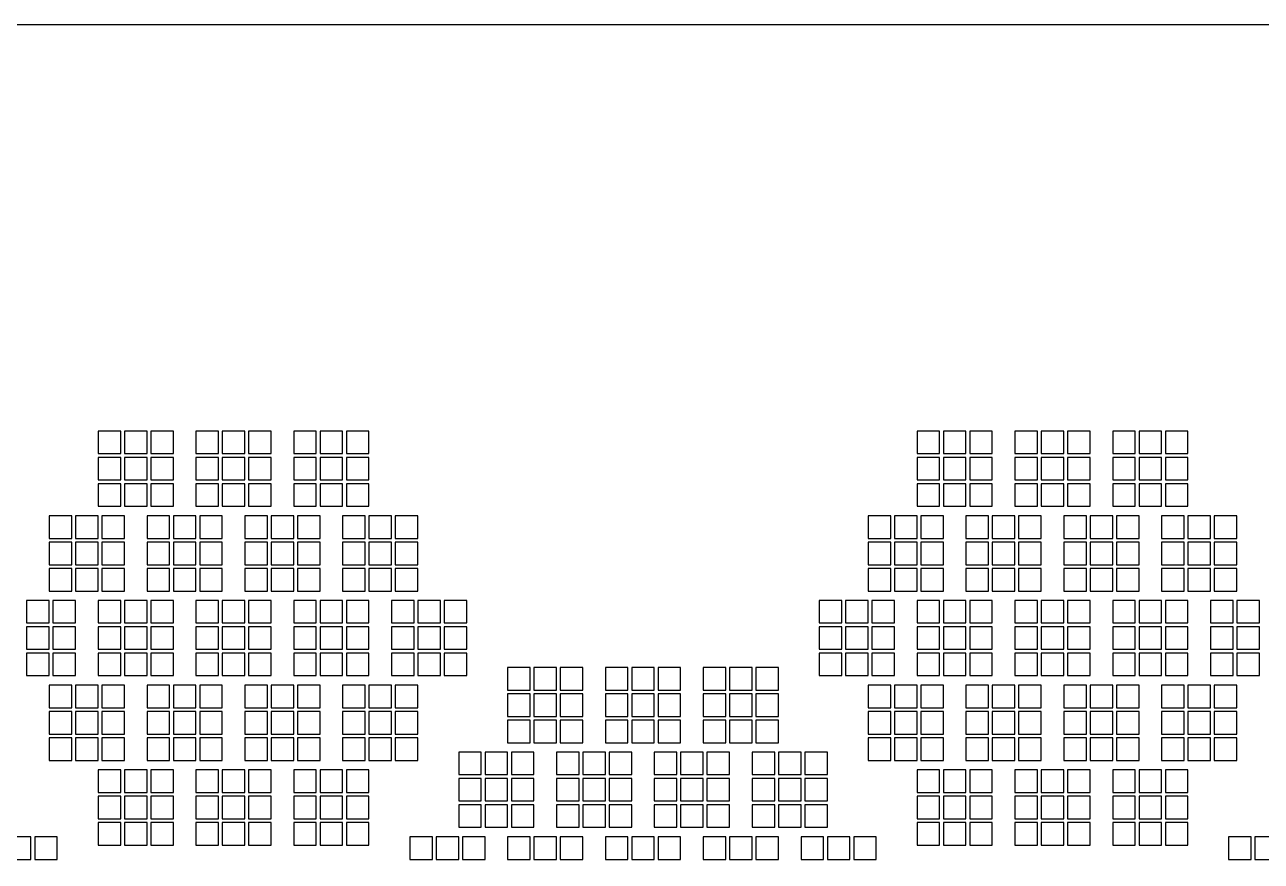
# Model space of a CAD drawing. Extents: x -49 to 54, y -38 to 38.
# Drawn here: x -38.15 to -21.71, y 26.88 to 38 of the extents above; entities that cross this region are included whole.
import ezdxf

# ---------------------------------------------------------------- set-up
doc = ezdxf.new("R2010")
doc.units = 0
doc.layers.add('BACK_LAYER', color=5, linetype='CONTINUOUS')
doc.layers.add('OUTLINE', color=7, linetype='CONTINUOUS')

msp = doc.modelspace()

# ---------------------------------------------------------------- linework, layer by layer
at = {"layer": 'BACK_LAYER'}
for points in [[(-37.172, 32.299), (-36.872, 32.299), (-36.872, 32.599), (-37.172, 32.599)], [(-36.822, 32.299), (-36.522, 32.299), (-36.522, 32.599), (-36.822, 32.599)], [(-36.472, 32.299), (-36.172, 32.299), (-36.172, 32.599), (-36.472, 32.599)], [(-35.872, 32.299), (-35.572, 32.299), (-35.572, 32.599), (-35.872, 32.599)], [(-35.522, 32.299), (-35.222, 32.299), (-35.222, 32.599), (-35.522, 32.599)], [(-35.172, 32.299), (-34.872, 32.299), (-34.872, 32.599), (-35.172, 32.599)], [(-34.572, 32.299), (-34.272, 32.299), (-34.272, 32.599), (-34.572, 32.599)], [(-34.222, 32.299), (-33.922, 32.299), (-33.922, 32.599), (-34.222, 32.599)], [(-33.872, 32.299), (-33.572, 32.299), (-33.572, 32.599), (-33.872, 32.599)], [(-26.288, 32.299), (-25.988, 32.299), (-25.988, 32.599), (-26.288, 32.599)], [(-25.938, 32.299), (-25.638, 32.299), (-25.638, 32.599), (-25.938, 32.599)], [(-25.588, 32.299), (-25.288, 32.299), (-25.288, 32.599), (-25.588, 32.599)], [(-24.988, 32.299), (-24.688, 32.299), (-24.688, 32.599), (-24.988, 32.599)], [(-24.638, 32.299), (-24.338, 32.299), (-24.338, 32.599), (-24.638, 32.599)], [(-24.288, 32.299), (-23.988, 32.299), (-23.988, 32.599), (-24.288, 32.599)], [(-23.688, 32.299), (-23.388, 32.299), (-23.388, 32.599), (-23.688, 32.599)], [(-23.338, 32.299), (-23.038, 32.299), (-23.038, 32.599), (-23.338, 32.599)], [(-22.988, 32.299), (-22.688, 32.299), (-22.688, 32.599), (-22.988, 32.599)], [(-37.172, 31.949), (-36.872, 31.949), (-36.872, 32.249), (-37.172, 32.249)], [(-36.822, 31.949), (-36.522, 31.949), (-36.522, 32.249), (-36.822, 32.249)], [(-36.472, 31.949), (-36.172, 31.949), (-36.172, 32.249), (-36.472, 32.249)], [(-35.872, 31.949), (-35.572, 31.949), (-35.572, 32.249), (-35.872, 32.249)], [(-35.522, 31.949), (-35.222, 31.949), (-35.222, 32.249), (-35.522, 32.249)], [(-35.172, 31.949), (-34.872, 31.949), (-34.872, 32.249), (-35.172, 32.249)], [(-34.572, 31.949), (-34.272, 31.949), (-34.272, 32.249), (-34.572, 32.249)], [(-34.222, 31.949), (-33.922, 31.949), (-33.922, 32.249), (-34.222, 32.249)], [(-33.872, 31.949), (-33.572, 31.949), (-33.572, 32.249), (-33.872, 32.249)], [(-26.288, 31.949), (-25.988, 31.949), (-25.988, 32.249), (-26.288, 32.249)], [(-25.938, 31.949), (-25.638, 31.949), (-25.638, 32.249), (-25.938, 32.249)], [(-25.588, 31.949), (-25.288, 31.949), (-25.288, 32.249), (-25.588, 32.249)], [(-24.988, 31.949), (-24.688, 31.949), (-24.688, 32.249), (-24.988, 32.249)], [(-24.638, 31.949), (-24.338, 31.949), (-24.338, 32.249), (-24.638, 32.249)], [(-24.288, 31.949), (-23.988, 31.949), (-23.988, 32.249), (-24.288, 32.249)], [(-23.688, 31.949), (-23.388, 31.949), (-23.388, 32.249), (-23.688, 32.249)], [(-23.338, 31.949), (-23.038, 31.949), (-23.038, 32.249), (-23.338, 32.249)], [(-22.988, 31.949), (-22.688, 31.949), (-22.688, 32.249), (-22.988, 32.249)], [(-37.172, 31.599), (-36.872, 31.599), (-36.872, 31.899), (-37.172, 31.899)], [(-36.822, 31.599), (-36.522, 31.599), (-36.522, 31.899), (-36.822, 31.899)], [(-36.472, 31.599), (-36.172, 31.599), (-36.172, 31.899), (-36.472, 31.899)], [(-35.872, 31.599), (-35.572, 31.599), (-35.572, 31.899), (-35.872, 31.899)], [(-35.522, 31.599), (-35.222, 31.599), (-35.222, 31.899), (-35.522, 31.899)], [(-35.172, 31.599), (-34.872, 31.599), (-34.872, 31.899), (-35.172, 31.899)], [(-34.572, 31.599), (-34.272, 31.599), (-34.272, 31.899), (-34.572, 31.899)], [(-34.222, 31.599), (-33.922, 31.599), (-33.922, 31.899), (-34.222, 31.899)], [(-33.872, 31.599), (-33.572, 31.599), (-33.572, 31.899), (-33.872, 31.899)], [(-26.288, 31.599), (-25.988, 31.599), (-25.988, 31.899), (-26.288, 31.899)], [(-25.938, 31.599), (-25.638, 31.599), (-25.638, 31.899), (-25.938, 31.899)], [(-25.588, 31.599), (-25.288, 31.599), (-25.288, 31.899), (-25.588, 31.899)], [(-24.988, 31.599), (-24.688, 31.599), (-24.688, 31.899), (-24.988, 31.899)], [(-24.638, 31.599), (-24.338, 31.599), (-24.338, 31.899), (-24.638, 31.899)], [(-24.288, 31.599), (-23.988, 31.599), (-23.988, 31.899), (-24.288, 31.899)], [(-23.688, 31.599), (-23.388, 31.599), (-23.388, 31.899), (-23.688, 31.899)], [(-23.338, 31.599), (-23.038, 31.599), (-23.038, 31.899), (-23.338, 31.899)], [(-22.988, 31.599), (-22.688, 31.599), (-22.688, 31.899), (-22.988, 31.899)], [(-37.822, 31.173), (-37.522, 31.173), (-37.522, 31.473), (-37.822, 31.473)], [(-37.472, 31.173), (-37.172, 31.173), (-37.172, 31.473), (-37.472, 31.473)], [(-37.122, 31.173), (-36.822, 31.173), (-36.822, 31.473), (-37.122, 31.473)], [(-36.522, 31.173), (-36.222, 31.173), (-36.222, 31.473), (-36.522, 31.473)], [(-36.172, 31.173), (-35.872, 31.173), (-35.872, 31.473), (-36.172, 31.473)], [(-35.822, 31.173), (-35.522, 31.173), (-35.522, 31.473), (-35.822, 31.473)], [(-35.222, 31.173), (-34.922, 31.173), (-34.922, 31.473), (-35.222, 31.473)], [(-34.872, 31.173), (-34.572, 31.173), (-34.572, 31.473), (-34.872, 31.473)], [(-34.522, 31.173), (-34.222, 31.173), (-34.222, 31.473), (-34.522, 31.473)], [(-33.922, 31.173), (-33.622, 31.173), (-33.622, 31.473), (-33.922, 31.473)], [(-33.572, 31.173), (-33.272, 31.173), (-33.272, 31.473), (-33.572, 31.473)], [(-33.222, 31.173), (-32.922, 31.173), (-32.922, 31.473), (-33.222, 31.473)], [(-26.938, 31.173), (-26.638, 31.173), (-26.638, 31.473), (-26.938, 31.473)], [(-26.588, 31.173), (-26.288, 31.173), (-26.288, 31.473), (-26.588, 31.473)], [(-26.238, 31.173), (-25.938, 31.173), (-25.938, 31.473), (-26.238, 31.473)], [(-25.638, 31.173), (-25.338, 31.173), (-25.338, 31.473), (-25.638, 31.473)], [(-25.288, 31.173), (-24.988, 31.173), (-24.988, 31.473), (-25.288, 31.473)], [(-24.938, 31.173), (-24.638, 31.173), (-24.638, 31.473), (-24.938, 31.473)], [(-24.338, 31.173), (-24.038, 31.173), (-24.038, 31.473), (-24.338, 31.473)], [(-23.988, 31.173), (-23.688, 31.173), (-23.688, 31.473), (-23.988, 31.473)], [(-23.638, 31.173), (-23.338, 31.173), (-23.338, 31.473), (-23.638, 31.473)], [(-23.038, 31.173), (-22.738, 31.173), (-22.738, 31.473), (-23.038, 31.473)], [(-22.688, 31.173), (-22.388, 31.173), (-22.388, 31.473), (-22.688, 31.473)], [(-22.338, 31.173), (-22.038, 31.173), (-22.038, 31.473), (-22.338, 31.473)], [(-37.822, 30.823), (-37.522, 30.823), (-37.522, 31.123), (-37.822, 31.123)], [(-37.472, 30.823), (-37.172, 30.823), (-37.172, 31.123), (-37.472, 31.123)], [(-37.122, 30.823), (-36.822, 30.823), (-36.822, 31.123), (-37.122, 31.123)], [(-36.522, 30.823), (-36.222, 30.823), (-36.222, 31.123), (-36.522, 31.123)], [(-36.172, 30.823), (-35.872, 30.823), (-35.872, 31.123), (-36.172, 31.123)], [(-35.822, 30.823), (-35.522, 30.823), (-35.522, 31.123), (-35.822, 31.123)], [(-35.222, 30.823), (-34.922, 30.823), (-34.922, 31.123), (-35.222, 31.123)], [(-34.872, 30.823), (-34.572, 30.823), (-34.572, 31.123), (-34.872, 31.123)], [(-34.522, 30.823), (-34.222, 30.823), (-34.222, 31.123), (-34.522, 31.123)], [(-33.922, 30.823), (-33.622, 30.823), (-33.622, 31.123), (-33.922, 31.123)], [(-33.572, 30.823), (-33.272, 30.823), (-33.272, 31.123), (-33.572, 31.123)], [(-33.222, 30.823), (-32.922, 30.823), (-32.922, 31.123), (-33.222, 31.123)], [(-26.938, 30.823), (-26.638, 30.823), (-26.638, 31.123), (-26.938, 31.123)], [(-26.588, 30.823), (-26.288, 30.823), (-26.288, 31.123), (-26.588, 31.123)], [(-26.238, 30.823), (-25.938, 30.823), (-25.938, 31.123), (-26.238, 31.123)], [(-25.638, 30.823), (-25.338, 30.823), (-25.338, 31.123), (-25.638, 31.123)], [(-25.288, 30.823), (-24.988, 30.823), (-24.988, 31.123), (-25.288, 31.123)], [(-24.938, 30.823), (-24.638, 30.823), (-24.638, 31.123), (-24.938, 31.123)], [(-24.338, 30.823), (-24.038, 30.823), (-24.038, 31.123), (-24.338, 31.123)], [(-23.988, 30.823), (-23.688, 30.823), (-23.688, 31.123), (-23.988, 31.123)], [(-23.638, 30.823), (-23.338, 30.823), (-23.338, 31.123), (-23.638, 31.123)], [(-23.038, 30.823), (-22.738, 30.823), (-22.738, 31.123), (-23.038, 31.123)], [(-22.688, 30.823), (-22.388, 30.823), (-22.388, 31.123), (-22.688, 31.123)], [(-22.338, 30.823), (-22.038, 30.823), (-22.038, 31.123), (-22.338, 31.123)], [(-37.822, 30.473), (-37.522, 30.473), (-37.522, 30.773), (-37.822, 30.773)], [(-37.472, 30.473), (-37.172, 30.473), (-37.172, 30.773), (-37.472, 30.773)], [(-37.122, 30.473), (-36.822, 30.473), (-36.822, 30.773), (-37.122, 30.773)], [(-36.522, 30.473), (-36.222, 30.473), (-36.222, 30.773), (-36.522, 30.773)], [(-36.172, 30.473), (-35.872, 30.473), (-35.872, 30.773), (-36.172, 30.773)], [(-35.822, 30.473), (-35.522, 30.473), (-35.522, 30.773), (-35.822, 30.773)], [(-35.222, 30.473), (-34.922, 30.473), (-34.922, 30.773), (-35.222, 30.773)], [(-34.872, 30.473), (-34.572, 30.473), (-34.572, 30.773), (-34.872, 30.773)], [(-34.522, 30.473), (-34.222, 30.473), (-34.222, 30.773), (-34.522, 30.773)], [(-33.922, 30.473), (-33.622, 30.473), (-33.622, 30.773), (-33.922, 30.773)], [(-33.572, 30.473), (-33.272, 30.473), (-33.272, 30.773), (-33.572, 30.773)], [(-33.222, 30.473), (-32.922, 30.473), (-32.922, 30.773), (-33.222, 30.773)], [(-26.938, 30.473), (-26.638, 30.473), (-26.638, 30.773), (-26.938, 30.773)], [(-26.588, 30.473), (-26.288, 30.473), (-26.288, 30.773), (-26.588, 30.773)], [(-26.238, 30.473), (-25.938, 30.473), (-25.938, 30.773), (-26.238, 30.773)], [(-25.638, 30.473), (-25.338, 30.473), (-25.338, 30.773), (-25.638, 30.773)], [(-25.288, 30.473), (-24.988, 30.473), (-24.988, 30.773), (-25.288, 30.773)], [(-24.938, 30.473), (-24.638, 30.473), (-24.638, 30.773), (-24.938, 30.773)], [(-24.338, 30.473), (-24.038, 30.473), (-24.038, 30.773), (-24.338, 30.773)], [(-23.988, 30.473), (-23.688, 30.473), (-23.688, 30.773), (-23.988, 30.773)], [(-23.638, 30.473), (-23.338, 30.473), (-23.338, 30.773), (-23.638, 30.773)], [(-23.038, 30.473), (-22.738, 30.473), (-22.738, 30.773), (-23.038, 30.773)], [(-22.688, 30.473), (-22.388, 30.473), (-22.388, 30.773), (-22.688, 30.773)], [(-22.338, 30.473), (-22.038, 30.473), (-22.038, 30.773), (-22.338, 30.773)], [(-38.122, 30.048), (-37.822, 30.048), (-37.822, 30.348), (-38.122, 30.348)], [(-37.772, 30.048), (-37.472, 30.048), (-37.472, 30.348), (-37.772, 30.348)], [(-37.172, 30.048), (-36.872, 30.048), (-36.872, 30.348), (-37.172, 30.348)], [(-36.822, 30.048), (-36.522, 30.048), (-36.522, 30.348), (-36.822, 30.348)], [(-36.472, 30.048), (-36.172, 30.048), (-36.172, 30.348), (-36.472, 30.348)], [(-35.872, 30.048), (-35.572, 30.048), (-35.572, 30.348), (-35.872, 30.348)], [(-35.522, 30.048), (-35.222, 30.048), (-35.222, 30.348), (-35.522, 30.348)], [(-35.172, 30.048), (-34.872, 30.048), (-34.872, 30.348), (-35.172, 30.348)], [(-34.572, 30.048), (-34.272, 30.048), (-34.272, 30.348), (-34.572, 30.348)], [(-34.222, 30.048), (-33.922, 30.048), (-33.922, 30.348), (-34.222, 30.348)], [(-33.872, 30.048), (-33.572, 30.048), (-33.572, 30.348), (-33.872, 30.348)], [(-33.272, 30.048), (-32.972, 30.048), (-32.972, 30.348), (-33.272, 30.348)], [(-32.922, 30.048), (-32.622, 30.048), (-32.622, 30.348), (-32.922, 30.348)], [(-32.572, 30.048), (-32.272, 30.048), (-32.272, 30.348), (-32.572, 30.348)], [(-27.588, 30.048), (-27.288, 30.048), (-27.288, 30.348), (-27.588, 30.348)], [(-27.238, 30.048), (-26.938, 30.048), (-26.938, 30.348), (-27.238, 30.348)], [(-26.888, 30.048), (-26.588, 30.048), (-26.588, 30.348), (-26.888, 30.348)], [(-26.288, 30.048), (-25.988, 30.048), (-25.988, 30.348), (-26.288, 30.348)], [(-25.938, 30.048), (-25.638, 30.048), (-25.638, 30.348), (-25.938, 30.348)], [(-25.588, 30.048), (-25.288, 30.048), (-25.288, 30.348), (-25.588, 30.348)], [(-24.988, 30.048), (-24.688, 30.048), (-24.688, 30.348), (-24.988, 30.348)], [(-24.638, 30.048), (-24.338, 30.048), (-24.338, 30.348), (-24.638, 30.348)], [(-24.288, 30.048), (-23.988, 30.048), (-23.988, 30.348), (-24.288, 30.348)], [(-23.688, 30.048), (-23.388, 30.048), (-23.388, 30.348), (-23.688, 30.348)], [(-23.338, 30.048), (-23.038, 30.048), (-23.038, 30.348), (-23.338, 30.348)], [(-22.988, 30.048), (-22.688, 30.048), (-22.688, 30.348), (-22.988, 30.348)], [(-22.388, 30.048), (-22.088, 30.048), (-22.088, 30.348), (-22.388, 30.348)], [(-22.038, 30.048), (-21.738, 30.048), (-21.738, 30.348), (-22.038, 30.348)], [(-38.122, 29.698), (-37.822, 29.698), (-37.822, 29.998), (-38.122, 29.998)], [(-37.772, 29.698), (-37.472, 29.698), (-37.472, 29.998), (-37.772, 29.998)], [(-37.172, 29.698), (-36.872, 29.698), (-36.872, 29.998), (-37.172, 29.998)], [(-36.822, 29.698), (-36.522, 29.698), (-36.522, 29.998), (-36.822, 29.998)], [(-36.472, 29.698), (-36.172, 29.698), (-36.172, 29.998), (-36.472, 29.998)], [(-35.872, 29.698), (-35.572, 29.698), (-35.572, 29.998), (-35.872, 29.998)], [(-35.522, 29.698), (-35.222, 29.698), (-35.222, 29.998), (-35.522, 29.998)], [(-35.172, 29.698), (-34.872, 29.698), (-34.872, 29.998), (-35.172, 29.998)], [(-34.572, 29.698), (-34.272, 29.698), (-34.272, 29.998), (-34.572, 29.998)], [(-34.222, 29.698), (-33.922, 29.698), (-33.922, 29.998), (-34.222, 29.998)], [(-33.872, 29.698), (-33.572, 29.698), (-33.572, 29.998), (-33.872, 29.998)], [(-33.272, 29.698), (-32.972, 29.698), (-32.972, 29.998), (-33.272, 29.998)], [(-32.922, 29.698), (-32.622, 29.698), (-32.622, 29.998), (-32.922, 29.998)], [(-32.572, 29.698), (-32.272, 29.698), (-32.272, 29.998), (-32.572, 29.998)], [(-27.588, 29.698), (-27.288, 29.698), (-27.288, 29.998), (-27.588, 29.998)], [(-27.238, 29.698), (-26.938, 29.698), (-26.938, 29.998), (-27.238, 29.998)], [(-26.888, 29.698), (-26.588, 29.698), (-26.588, 29.998), (-26.888, 29.998)], [(-26.288, 29.698), (-25.988, 29.698), (-25.988, 29.998), (-26.288, 29.998)], [(-25.938, 29.698), (-25.638, 29.698), (-25.638, 29.998), (-25.938, 29.998)], [(-25.588, 29.698), (-25.288, 29.698), (-25.288, 29.998), (-25.588, 29.998)], [(-24.988, 29.698), (-24.688, 29.698), (-24.688, 29.998), (-24.988, 29.998)], [(-24.638, 29.698), (-24.338, 29.698), (-24.338, 29.998), (-24.638, 29.998)], [(-24.288, 29.698), (-23.988, 29.698), (-23.988, 29.998), (-24.288, 29.998)], [(-23.688, 29.698), (-23.388, 29.698), (-23.388, 29.998), (-23.688, 29.998)], [(-23.338, 29.698), (-23.038, 29.698), (-23.038, 29.998), (-23.338, 29.998)], [(-22.988, 29.698), (-22.688, 29.698), (-22.688, 29.998), (-22.988, 29.998)], [(-22.388, 29.698), (-22.088, 29.698), (-22.088, 29.998), (-22.388, 29.998)], [(-22.038, 29.698), (-21.738, 29.698), (-21.738, 29.998), (-22.038, 29.998)], [(-38.122, 29.348), (-37.822, 29.348), (-37.822, 29.648), (-38.122, 29.648)], [(-37.772, 29.348), (-37.472, 29.348), (-37.472, 29.648), (-37.772, 29.648)], [(-37.172, 29.348), (-36.872, 29.348), (-36.872, 29.648), (-37.172, 29.648)], [(-36.822, 29.348), (-36.522, 29.348), (-36.522, 29.648), (-36.822, 29.648)], [(-36.472, 29.348), (-36.172, 29.348), (-36.172, 29.648), (-36.472, 29.648)], [(-35.872, 29.348), (-35.572, 29.348), (-35.572, 29.648), (-35.872, 29.648)], [(-35.522, 29.348), (-35.222, 29.348), (-35.222, 29.648), (-35.522, 29.648)], [(-35.172, 29.348), (-34.872, 29.348), (-34.872, 29.648), (-35.172, 29.648)], [(-34.572, 29.348), (-34.272, 29.348), (-34.272, 29.648), (-34.572, 29.648)], [(-34.222, 29.348), (-33.922, 29.348), (-33.922, 29.648), (-34.222, 29.648)], [(-33.872, 29.348), (-33.572, 29.348), (-33.572, 29.648), (-33.872, 29.648)], [(-33.272, 29.348), (-32.972, 29.348), (-32.972, 29.648), (-33.272, 29.648)], [(-32.922, 29.348), (-32.622, 29.348), (-32.622, 29.648), (-32.922, 29.648)], [(-32.572, 29.348), (-32.272, 29.348), (-32.272, 29.648), (-32.572, 29.648)], [(-27.588, 29.348), (-27.288, 29.348), (-27.288, 29.648), (-27.588, 29.648)], [(-27.238, 29.348), (-26.938, 29.348), (-26.938, 29.648), (-27.238, 29.648)], [(-26.888, 29.348), (-26.588, 29.348), (-26.588, 29.648), (-26.888, 29.648)], [(-26.288, 29.348), (-25.988, 29.348), (-25.988, 29.648), (-26.288, 29.648)], [(-25.938, 29.348), (-25.638, 29.348), (-25.638, 29.648), (-25.938, 29.648)], [(-25.588, 29.348), (-25.288, 29.348), (-25.288, 29.648), (-25.588, 29.648)], [(-24.988, 29.348), (-24.688, 29.348), (-24.688, 29.648), (-24.988, 29.648)], [(-24.638, 29.348), (-24.338, 29.348), (-24.338, 29.648), (-24.638, 29.648)], [(-24.288, 29.348), (-23.988, 29.348), (-23.988, 29.648), (-24.288, 29.648)], [(-23.688, 29.348), (-23.388, 29.348), (-23.388, 29.648), (-23.688, 29.648)], [(-23.338, 29.348), (-23.038, 29.348), (-23.038, 29.648), (-23.338, 29.648)], [(-22.988, 29.348), (-22.688, 29.348), (-22.688, 29.648), (-22.988, 29.648)], [(-22.388, 29.348), (-22.088, 29.348), (-22.088, 29.648), (-22.388, 29.648)], [(-22.038, 29.348), (-21.738, 29.348), (-21.738, 29.648), (-22.038, 29.648)], [(-31.73, 29.157), (-31.43, 29.157), (-31.43, 29.457), (-31.73, 29.457)], [(-31.38, 29.157), (-31.08, 29.157), (-31.08, 29.457), (-31.38, 29.457)], [(-31.03, 29.157), (-30.73, 29.157), (-30.73, 29.457), (-31.03, 29.457)], [(-30.43, 29.157), (-30.13, 29.157), (-30.13, 29.457), (-30.43, 29.457)], [(-30.08, 29.157), (-29.78, 29.157), (-29.78, 29.457), (-30.08, 29.457)], [(-29.73, 29.157), (-29.43, 29.157), (-29.43, 29.457), (-29.73, 29.457)], [(-29.13, 29.157), (-28.83, 29.157), (-28.83, 29.457), (-29.13, 29.457)], [(-28.78, 29.157), (-28.48, 29.157), (-28.48, 29.457), (-28.78, 29.457)], [(-28.43, 29.157), (-28.13, 29.157), (-28.13, 29.457), (-28.43, 29.457)], [(-37.822, 28.922), (-37.522, 28.922), (-37.522, 29.222), (-37.822, 29.222)], [(-37.472, 28.922), (-37.172, 28.922), (-37.172, 29.222), (-37.472, 29.222)], [(-37.122, 28.922), (-36.822, 28.922), (-36.822, 29.222), (-37.122, 29.222)], [(-36.522, 28.922), (-36.222, 28.922), (-36.222, 29.222), (-36.522, 29.222)], [(-36.172, 28.922), (-35.872, 28.922), (-35.872, 29.222), (-36.172, 29.222)], [(-35.822, 28.922), (-35.522, 28.922), (-35.522, 29.222), (-35.822, 29.222)], [(-35.222, 28.922), (-34.922, 28.922), (-34.922, 29.222), (-35.222, 29.222)], [(-34.872, 28.922), (-34.572, 28.922), (-34.572, 29.222), (-34.872, 29.222)], [(-34.522, 28.922), (-34.222, 28.922), (-34.222, 29.222), (-34.522, 29.222)], [(-33.922, 28.922), (-33.622, 28.922), (-33.622, 29.222), (-33.922, 29.222)], [(-33.572, 28.922), (-33.272, 28.922), (-33.272, 29.222), (-33.572, 29.222)], [(-33.222, 28.922), (-32.922, 28.922), (-32.922, 29.222), (-33.222, 29.222)], [(-31.73, 28.807), (-31.43, 28.807), (-31.43, 29.107), (-31.73, 29.107)], [(-31.38, 28.807), (-31.08, 28.807), (-31.08, 29.107), (-31.38, 29.107)], [(-31.03, 28.807), (-30.73, 28.807), (-30.73, 29.107), (-31.03, 29.107)], [(-30.43, 28.807), (-30.13, 28.807), (-30.13, 29.107), (-30.43, 29.107)], [(-30.08, 28.807), (-29.78, 28.807), (-29.78, 29.107), (-30.08, 29.107)], [(-29.73, 28.807), (-29.43, 28.807), (-29.43, 29.107), (-29.73, 29.107)], [(-29.13, 28.807), (-28.83, 28.807), (-28.83, 29.107), (-29.13, 29.107)], [(-28.78, 28.807), (-28.48, 28.807), (-28.48, 29.107), (-28.78, 29.107)], [(-28.43, 28.807), (-28.13, 28.807), (-28.13, 29.107), (-28.43, 29.107)], [(-26.938, 28.922), (-26.638, 28.922), (-26.638, 29.222), (-26.938, 29.222)], [(-26.588, 28.922), (-26.288, 28.922), (-26.288, 29.222), (-26.588, 29.222)], [(-26.238, 28.922), (-25.938, 28.922), (-25.938, 29.222), (-26.238, 29.222)], [(-25.638, 28.922), (-25.338, 28.922), (-25.338, 29.222), (-25.638, 29.222)], [(-25.288, 28.922), (-24.988, 28.922), (-24.988, 29.222), (-25.288, 29.222)], [(-24.938, 28.922), (-24.638, 28.922), (-24.638, 29.222), (-24.938, 29.222)], [(-24.338, 28.922), (-24.038, 28.922), (-24.038, 29.222), (-24.338, 29.222)], [(-23.988, 28.922), (-23.688, 28.922), (-23.688, 29.222), (-23.988, 29.222)], [(-23.638, 28.922), (-23.338, 28.922), (-23.338, 29.222), (-23.638, 29.222)], [(-23.038, 28.922), (-22.738, 28.922), (-22.738, 29.222), (-23.038, 29.222)], [(-22.688, 28.922), (-22.388, 28.922), (-22.388, 29.222), (-22.688, 29.222)], [(-22.338, 28.922), (-22.038, 28.922), (-22.038, 29.222), (-22.338, 29.222)], [(-37.822, 28.572), (-37.522, 28.572), (-37.522, 28.872), (-37.822, 28.872)], [(-37.472, 28.572), (-37.172, 28.572), (-37.172, 28.872), (-37.472, 28.872)], [(-37.122, 28.572), (-36.822, 28.572), (-36.822, 28.872), (-37.122, 28.872)], [(-36.522, 28.572), (-36.222, 28.572), (-36.222, 28.872), (-36.522, 28.872)], [(-36.172, 28.572), (-35.872, 28.572), (-35.872, 28.872), (-36.172, 28.872)], [(-35.822, 28.572), (-35.522, 28.572), (-35.522, 28.872), (-35.822, 28.872)], [(-35.222, 28.572), (-34.922, 28.572), (-34.922, 28.872), (-35.222, 28.872)], [(-34.872, 28.572), (-34.572, 28.572), (-34.572, 28.872), (-34.872, 28.872)], [(-34.522, 28.572), (-34.222, 28.572), (-34.222, 28.872), (-34.522, 28.872)], [(-33.922, 28.572), (-33.622, 28.572), (-33.622, 28.872), (-33.922, 28.872)], [(-33.572, 28.572), (-33.272, 28.572), (-33.272, 28.872), (-33.572, 28.872)], [(-33.222, 28.572), (-32.922, 28.572), (-32.922, 28.872), (-33.222, 28.872)], [(-26.938, 28.572), (-26.638, 28.572), (-26.638, 28.872), (-26.938, 28.872)], [(-26.588, 28.572), (-26.288, 28.572), (-26.288, 28.872), (-26.588, 28.872)], [(-26.238, 28.572), (-25.938, 28.572), (-25.938, 28.872), (-26.238, 28.872)], [(-25.638, 28.572), (-25.338, 28.572), (-25.338, 28.872), (-25.638, 28.872)], [(-25.288, 28.572), (-24.988, 28.572), (-24.988, 28.872), (-25.288, 28.872)], [(-24.938, 28.572), (-24.638, 28.572), (-24.638, 28.872), (-24.938, 28.872)], [(-24.338, 28.572), (-24.038, 28.572), (-24.038, 28.872), (-24.338, 28.872)], [(-23.988, 28.572), (-23.688, 28.572), (-23.688, 28.872), (-23.988, 28.872)], [(-23.638, 28.572), (-23.338, 28.572), (-23.338, 28.872), (-23.638, 28.872)], [(-23.038, 28.572), (-22.738, 28.572), (-22.738, 28.872), (-23.038, 28.872)], [(-22.688, 28.572), (-22.388, 28.572), (-22.388, 28.872), (-22.688, 28.872)], [(-22.338, 28.572), (-22.038, 28.572), (-22.038, 28.872), (-22.338, 28.872)], [(-31.73, 28.457), (-31.43, 28.457), (-31.43, 28.757), (-31.73, 28.757)], [(-31.38, 28.457), (-31.08, 28.457), (-31.08, 28.757), (-31.38, 28.757)], [(-31.03, 28.457), (-30.73, 28.457), (-30.73, 28.757), (-31.03, 28.757)], [(-30.43, 28.457), (-30.13, 28.457), (-30.13, 28.757), (-30.43, 28.757)], [(-30.08, 28.457), (-29.78, 28.457), (-29.78, 28.757), (-30.08, 28.757)], [(-29.73, 28.457), (-29.43, 28.457), (-29.43, 28.757), (-29.73, 28.757)], [(-29.13, 28.457), (-28.83, 28.457), (-28.83, 28.757), (-29.13, 28.757)], [(-28.78, 28.457), (-28.48, 28.457), (-28.48, 28.757), (-28.78, 28.757)], [(-28.43, 28.457), (-28.13, 28.457), (-28.13, 28.757), (-28.43, 28.757)], [(-37.822, 28.222), (-37.522, 28.222), (-37.522, 28.522), (-37.822, 28.522)], [(-37.472, 28.222), (-37.172, 28.222), (-37.172, 28.522), (-37.472, 28.522)], [(-37.122, 28.222), (-36.822, 28.222), (-36.822, 28.522), (-37.122, 28.522)], [(-36.522, 28.222), (-36.222, 28.222), (-36.222, 28.522), (-36.522, 28.522)], [(-36.172, 28.222), (-35.872, 28.222), (-35.872, 28.522), (-36.172, 28.522)], [(-35.822, 28.222), (-35.522, 28.222), (-35.522, 28.522), (-35.822, 28.522)], [(-35.222, 28.222), (-34.922, 28.222), (-34.922, 28.522), (-35.222, 28.522)], [(-34.872, 28.222), (-34.572, 28.222), (-34.572, 28.522), (-34.872, 28.522)], [(-34.522, 28.222), (-34.222, 28.222), (-34.222, 28.522), (-34.522, 28.522)], [(-33.922, 28.222), (-33.622, 28.222), (-33.622, 28.522), (-33.922, 28.522)], [(-33.572, 28.222), (-33.272, 28.222), (-33.272, 28.522), (-33.572, 28.522)], [(-33.222, 28.222), (-32.922, 28.222), (-32.922, 28.522), (-33.222, 28.522)], [(-26.938, 28.222), (-26.638, 28.222), (-26.638, 28.522), (-26.938, 28.522)], [(-26.588, 28.222), (-26.288, 28.222), (-26.288, 28.522), (-26.588, 28.522)], [(-26.238, 28.222), (-25.938, 28.222), (-25.938, 28.522), (-26.238, 28.522)], [(-25.638, 28.222), (-25.338, 28.222), (-25.338, 28.522), (-25.638, 28.522)], [(-25.288, 28.222), (-24.988, 28.222), (-24.988, 28.522), (-25.288, 28.522)], [(-24.938, 28.222), (-24.638, 28.222), (-24.638, 28.522), (-24.938, 28.522)], [(-24.338, 28.222), (-24.038, 28.222), (-24.038, 28.522), (-24.338, 28.522)], [(-23.988, 28.222), (-23.688, 28.222), (-23.688, 28.522), (-23.988, 28.522)], [(-23.638, 28.222), (-23.338, 28.222), (-23.338, 28.522), (-23.638, 28.522)], [(-23.038, 28.222), (-22.738, 28.222), (-22.738, 28.522), (-23.038, 28.522)], [(-22.688, 28.222), (-22.388, 28.222), (-22.388, 28.522), (-22.688, 28.522)], [(-22.338, 28.222), (-22.038, 28.222), (-22.038, 28.522), (-22.338, 28.522)], [(-32.38, 28.032), (-32.08, 28.032), (-32.08, 28.332), (-32.38, 28.332)], [(-32.03, 28.032), (-31.73, 28.032), (-31.73, 28.332), (-32.03, 28.332)], [(-31.68, 28.032), (-31.38, 28.032), (-31.38, 28.332), (-31.68, 28.332)], [(-31.08, 28.032), (-30.78, 28.032), (-30.78, 28.332), (-31.08, 28.332)], [(-30.73, 28.032), (-30.43, 28.032), (-30.43, 28.332), (-30.73, 28.332)], [(-30.38, 28.032), (-30.08, 28.032), (-30.08, 28.332), (-30.38, 28.332)], [(-29.78, 28.032), (-29.48, 28.032), (-29.48, 28.332), (-29.78, 28.332)], [(-29.43, 28.032), (-29.13, 28.032), (-29.13, 28.332), (-29.43, 28.332)], [(-29.08, 28.032), (-28.78, 28.032), (-28.78, 28.332), (-29.08, 28.332)], [(-28.48, 28.032), (-28.18, 28.032), (-28.18, 28.332), (-28.48, 28.332)], [(-28.13, 28.032), (-27.83, 28.032), (-27.83, 28.332), (-28.13, 28.332)], [(-27.78, 28.032), (-27.48, 28.032), (-27.48, 28.332), (-27.78, 28.332)], [(-37.172, 27.796), (-36.872, 27.796), (-36.872, 28.096), (-37.172, 28.096)], [(-36.822, 27.796), (-36.522, 27.796), (-36.522, 28.096), (-36.822, 28.096)], [(-36.472, 27.796), (-36.172, 27.796), (-36.172, 28.096), (-36.472, 28.096)], [(-35.872, 27.796), (-35.572, 27.796), (-35.572, 28.096), (-35.872, 28.096)], [(-35.522, 27.796), (-35.222, 27.796), (-35.222, 28.096), (-35.522, 28.096)], [(-35.172, 27.796), (-34.872, 27.796), (-34.872, 28.096), (-35.172, 28.096)], [(-34.572, 27.796), (-34.272, 27.796), (-34.272, 28.096), (-34.572, 28.096)], [(-34.222, 27.796), (-33.922, 27.796), (-33.922, 28.096), (-34.222, 28.096)], [(-33.872, 27.796), (-33.572, 27.796), (-33.572, 28.096), (-33.872, 28.096)], [(-32.38, 27.682), (-32.08, 27.682), (-32.08, 27.982), (-32.38, 27.982)], [(-32.03, 27.682), (-31.73, 27.682), (-31.73, 27.982), (-32.03, 27.982)], [(-31.68, 27.682), (-31.38, 27.682), (-31.38, 27.982), (-31.68, 27.982)], [(-31.08, 27.682), (-30.78, 27.682), (-30.78, 27.982), (-31.08, 27.982)], [(-30.73, 27.682), (-30.43, 27.682), (-30.43, 27.982), (-30.73, 27.982)], [(-30.38, 27.682), (-30.08, 27.682), (-30.08, 27.982), (-30.38, 27.982)], [(-29.78, 27.682), (-29.48, 27.682), (-29.48, 27.982), (-29.78, 27.982)], [(-29.43, 27.682), (-29.13, 27.682), (-29.13, 27.982), (-29.43, 27.982)], [(-29.08, 27.682), (-28.78, 27.682), (-28.78, 27.982), (-29.08, 27.982)], [(-28.48, 27.682), (-28.18, 27.682), (-28.18, 27.982), (-28.48, 27.982)], [(-28.13, 27.682), (-27.83, 27.682), (-27.83, 27.982), (-28.13, 27.982)], [(-27.78, 27.682), (-27.48, 27.682), (-27.48, 27.982), (-27.78, 27.982)], [(-26.288, 27.796), (-25.988, 27.796), (-25.988, 28.096), (-26.288, 28.096)], [(-25.938, 27.796), (-25.638, 27.796), (-25.638, 28.096), (-25.938, 28.096)], [(-25.588, 27.796), (-25.288, 27.796), (-25.288, 28.096), (-25.588, 28.096)], [(-24.988, 27.796), (-24.688, 27.796), (-24.688, 28.096), (-24.988, 28.096)], [(-24.638, 27.796), (-24.338, 27.796), (-24.338, 28.096), (-24.638, 28.096)], [(-24.288, 27.796), (-23.988, 27.796), (-23.988, 28.096), (-24.288, 28.096)], [(-23.688, 27.796), (-23.388, 27.796), (-23.388, 28.096), (-23.688, 28.096)], [(-23.338, 27.796), (-23.038, 27.796), (-23.038, 28.096), (-23.338, 28.096)], [(-22.988, 27.796), (-22.688, 27.796), (-22.688, 28.096), (-22.988, 28.096)], [(-37.172, 27.446), (-36.872, 27.446), (-36.872, 27.746), (-37.172, 27.746)], [(-36.822, 27.446), (-36.522, 27.446), (-36.522, 27.746), (-36.822, 27.746)], [(-36.472, 27.446), (-36.172, 27.446), (-36.172, 27.746), (-36.472, 27.746)], [(-35.872, 27.446), (-35.572, 27.446), (-35.572, 27.746), (-35.872, 27.746)], [(-35.522, 27.446), (-35.222, 27.446), (-35.222, 27.746), (-35.522, 27.746)], [(-35.172, 27.446), (-34.872, 27.446), (-34.872, 27.746), (-35.172, 27.746)], [(-34.572, 27.446), (-34.272, 27.446), (-34.272, 27.746), (-34.572, 27.746)], [(-34.222, 27.446), (-33.922, 27.446), (-33.922, 27.746), (-34.222, 27.746)], [(-33.872, 27.446), (-33.572, 27.446), (-33.572, 27.746), (-33.872, 27.746)], [(-32.38, 27.332), (-32.08, 27.332), (-32.08, 27.632), (-32.38, 27.632)], [(-32.03, 27.332), (-31.73, 27.332), (-31.73, 27.632), (-32.03, 27.632)], [(-31.68, 27.332), (-31.38, 27.332), (-31.38, 27.632), (-31.68, 27.632)], [(-31.08, 27.332), (-30.78, 27.332), (-30.78, 27.632), (-31.08, 27.632)], [(-30.73, 27.332), (-30.43, 27.332), (-30.43, 27.632), (-30.73, 27.632)], [(-30.38, 27.332), (-30.08, 27.332), (-30.08, 27.632), (-30.38, 27.632)], [(-29.78, 27.332), (-29.48, 27.332), (-29.48, 27.632), (-29.78, 27.632)], [(-29.43, 27.332), (-29.13, 27.332), (-29.13, 27.632), (-29.43, 27.632)], [(-29.08, 27.332), (-28.78, 27.332), (-28.78, 27.632), (-29.08, 27.632)], [(-28.48, 27.332), (-28.18, 27.332), (-28.18, 27.632), (-28.48, 27.632)], [(-28.13, 27.332), (-27.83, 27.332), (-27.83, 27.632), (-28.13, 27.632)], [(-27.78, 27.332), (-27.48, 27.332), (-27.48, 27.632), (-27.78, 27.632)], [(-26.288, 27.446), (-25.988, 27.446), (-25.988, 27.746), (-26.288, 27.746)], [(-25.938, 27.446), (-25.638, 27.446), (-25.638, 27.746), (-25.938, 27.746)], [(-25.588, 27.446), (-25.288, 27.446), (-25.288, 27.746), (-25.588, 27.746)], [(-24.988, 27.446), (-24.688, 27.446), (-24.688, 27.746), (-24.988, 27.746)], [(-24.638, 27.446), (-24.338, 27.446), (-24.338, 27.746), (-24.638, 27.746)], [(-24.288, 27.446), (-23.988, 27.446), (-23.988, 27.746), (-24.288, 27.746)], [(-23.688, 27.446), (-23.388, 27.446), (-23.388, 27.746), (-23.688, 27.746)], [(-23.338, 27.446), (-23.038, 27.446), (-23.038, 27.746), (-23.338, 27.746)], [(-22.988, 27.446), (-22.688, 27.446), (-22.688, 27.746), (-22.988, 27.746)], [(-37.172, 27.096), (-36.872, 27.096), (-36.872, 27.396), (-37.172, 27.396)], [(-36.822, 27.096), (-36.522, 27.096), (-36.522, 27.396), (-36.822, 27.396)], [(-36.472, 27.096), (-36.172, 27.096), (-36.172, 27.396), (-36.472, 27.396)], [(-35.872, 27.096), (-35.572, 27.096), (-35.572, 27.396), (-35.872, 27.396)], [(-35.522, 27.096), (-35.222, 27.096), (-35.222, 27.396), (-35.522, 27.396)], [(-35.172, 27.096), (-34.872, 27.096), (-34.872, 27.396), (-35.172, 27.396)], [(-34.572, 27.096), (-34.272, 27.096), (-34.272, 27.396), (-34.572, 27.396)], [(-34.222, 27.096), (-33.922, 27.096), (-33.922, 27.396), (-34.222, 27.396)], [(-33.872, 27.096), (-33.572, 27.096), (-33.572, 27.396), (-33.872, 27.396)], [(-26.288, 27.096), (-25.988, 27.096), (-25.988, 27.396), (-26.288, 27.396)], [(-25.938, 27.096), (-25.638, 27.096), (-25.638, 27.396), (-25.938, 27.396)], [(-25.588, 27.096), (-25.288, 27.096), (-25.288, 27.396), (-25.588, 27.396)], [(-24.988, 27.096), (-24.688, 27.096), (-24.688, 27.396), (-24.988, 27.396)], [(-24.638, 27.096), (-24.338, 27.096), (-24.338, 27.396), (-24.638, 27.396)], [(-24.288, 27.096), (-23.988, 27.096), (-23.988, 27.396), (-24.288, 27.396)], [(-23.688, 27.096), (-23.388, 27.096), (-23.388, 27.396), (-23.688, 27.396)], [(-23.338, 27.096), (-23.038, 27.096), (-23.038, 27.396), (-23.338, 27.396)], [(-22.988, 27.096), (-22.688, 27.096), (-22.688, 27.396), (-22.988, 27.396)], [(-38.364, 26.906), (-38.064, 26.906), (-38.064, 27.206), (-38.364, 27.206)], [(-38.014, 26.906), (-37.714, 26.906), (-37.714, 27.206), (-38.014, 27.206)], [(-33.03, 26.906), (-32.73, 26.906), (-32.73, 27.206), (-33.03, 27.206)], [(-32.68, 26.906), (-32.38, 26.906), (-32.38, 27.206), (-32.68, 27.206)], [(-32.33, 26.906), (-32.03, 26.906), (-32.03, 27.206), (-32.33, 27.206)], [(-31.73, 26.906), (-31.43, 26.906), (-31.43, 27.206), (-31.73, 27.206)], [(-31.38, 26.906), (-31.08, 26.906), (-31.08, 27.206), (-31.38, 27.206)], [(-31.03, 26.906), (-30.73, 26.906), (-30.73, 27.206), (-31.03, 27.206)], [(-30.43, 26.906), (-30.13, 26.906), (-30.13, 27.206), (-30.43, 27.206)], [(-30.08, 26.906), (-29.78, 26.906), (-29.78, 27.206), (-30.08, 27.206)], [(-29.73, 26.906), (-29.43, 26.906), (-29.43, 27.206), (-29.73, 27.206)], [(-29.13, 26.906), (-28.83, 26.906), (-28.83, 27.206), (-29.13, 27.206)], [(-28.78, 26.906), (-28.48, 26.906), (-28.48, 27.206), (-28.78, 27.206)], [(-28.43, 26.906), (-28.13, 26.906), (-28.13, 27.206), (-28.43, 27.206)], [(-27.83, 26.906), (-27.53, 26.906), (-27.53, 27.206), (-27.83, 27.206)], [(-27.48, 26.906), (-27.18, 26.906), (-27.18, 27.206), (-27.48, 27.206)], [(-27.13, 26.906), (-26.83, 26.906), (-26.83, 27.206), (-27.13, 27.206)], [(-22.147, 26.906), (-21.847, 26.906), (-21.847, 27.206), (-22.147, 27.206)], [(-21.797, 26.906), (-21.497, 26.906), (-21.497, 27.206), (-21.797, 27.206)]]:
    msp.add_lwpolyline(points, close=True, dxfattribs=at)
at = {"layer": 'OUTLINE'}
msp.add_lwpolyline([(-49.4, -36.45, -0.414214), (-47.85, -38), (52.85, -38, -0.414214), (54.4, -36.45), (54.4, -28), (51.4, -28), (51.4, 28), (54.4, 28), (54.4, 36.45, -0.414214), (52.85, 38), (-47.85, 38, -0.414214), (-49.4, 36.45)], format="xyb", close=True, dxfattribs=at)

doc.saveas('drawing.dxf')
